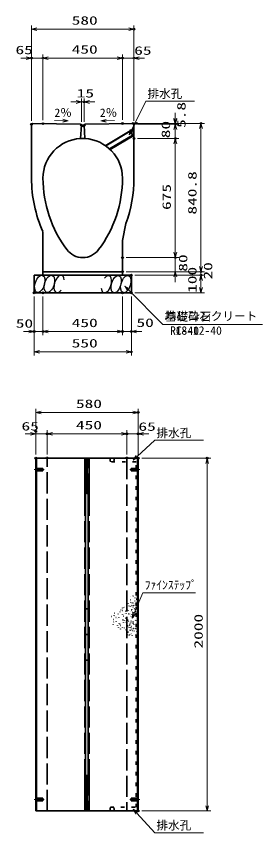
# Model space of a CAD drawing. Units: millimetres on the paper. Extents: x 15 to 1219, y 6 to 859.
# Drawn here: x 926.9 to 996.6, y 397.1 to 628.4 of the extents above; entities that cross this region are included whole.
import ezdxf
from ezdxf.enums import TextEntityAlignment as Align

# ---------------------------------------------------------------- set-up
doc = ezdxf.new("R2010")
doc.units = ezdxf.units.MM
doc.header["$PDMODE"] = 32
doc.header["$PDSIZE"] = 0.5
for name, pattern in [('DASHED', [7.5, 6, -1.5]), ('USER1', [18.5, 12, -1.5, 3.5, -1.5]), ('USER3', [3, 1, -2])]:
    doc.linetypes.add(name, pattern=pattern)
for name, color, linetype, lineweight in [('D-BMK（構造物基準線）', 2, 'USER1', 18), ('D-STR-DIM（寸法）', 7, 'Continuous', 13), ('D-STR-HTXT(均しCON-旗)', 7, 'Continuous', 13), ('D-STR-HTXT(基礎砕石-旗)', 7, 'Continuous', 13), ('D-STR-HTXT（WS-旗）', 7, 'Continuous', 13), ('D-STR-HTXT（旗上げ）', 7, 'Continuous', 13), ('D-STR-STRF(グリ)', 7, 'Continuous', 25), ('D-STR（構造物WS）', 1, 'Continuous', 35), ('D-STR（構造物）', 1, 'Continuous', 35)]:
    doc.layers.add(name, color=color, linetype=linetype, lineweight=lineweight)
doc.layers.add('Defpoints_10', color=151, linetype='Continuous')
doc.styles.add('ＭＳ ゴシック', font='')
doc.styles.get('ＭＳ ゴシック').set_extended_font_data('MS Gothic')

# ---------------------------------------------------------------- blocks, each defined once
blk = doc.blocks.new('_Open30')
at = {"color": 7, "linetype": 'Continuous', "lineweight": 13}
for p, q in [((-1, 0.2679), (0, 0)), ((0, 0), (-1, -0.2679)), ((0, 0), (-1, 0))]:
    blk.add_line(p, q, dxfattribs=at)

msp = doc.modelspace()

# ---------------------------------------------------------------- linework, layer by layer
at = {"layer": 'D-BMK（構造物基準線）'}
for p, q in [((931.894, 499.958), (934.744, 499.958)), ((961.818, 499.958), (958.969, 499.958)), ((931.894, 406.458), (934.744, 406.458)), ((961.818, 406.458), (958.969, 406.458))]:
    msp.add_line(p, q, dxfattribs=at)
at = {"layer": 'D-STR-DIM（寸法）'}
for p, q in [((931.157, 617.574), (931.157, 625.783)), ((932.657, 624.783), (958.657, 624.783)), ((960.157, 617.574), (960.157, 625.783)), ((929.657, 616.574), (928.157, 616.574)), ((931.157, 598.838), (931.157, 617.574)), ((931.157, 616.574), (934.407, 616.574)), ((934.407, 599.027), (934.407, 617.574)), ((934.407, 599.027), (934.407, 617.574)), ((935.907, 616.574), (937.407, 616.574)), ((935.907, 616.574), (955.407, 616.574)), ((955.407, 616.574), (953.907, 616.574)), ((956.907, 599.037), (956.907, 617.574)), ((956.907, 599.037), (956.907, 617.574)), ((956.907, 616.574), (960.157, 616.574)), ((960.157, 598.814), (960.157, 617.574)), ((961.657, 616.574), (963.157, 616.574)), ((943.765, 604.154), (942.265, 604.154)), ((945.265, 598.56), (945.265, 605.154)), ((945.265, 604.154), (946.056, 604.154)), ((946.056, 598.544), (946.056, 605.154)), ((947.556, 604.154), (949.056, 604.154)), ((971.85, 599.587), (971.85, 601.087)), ((971.85, 599.314), (971.85, 600.814)), ((937.643, 598.875), (940.004, 598.828)), ((954.633, 598.858), (952.272, 598.81)), ((960.908, 598.087), (972.85, 598.087)), ((961.157, 597.814), (972.85, 597.814)), ((961.157, 597.814), (972.85, 597.814)), ((961.908, 598.087), (980.11, 598.087)), ((971.85, 598.087), (971.85, 597.814)), ((971.85, 593.797), (971.85, 597.814)), ((971.85, 596.314), (971.85, 594.814)), ((979.11, 557.552), (979.11, 596.587)), ((961.157, 593.797), (972.85, 593.797)), ((961.157, 593.797), (972.85, 593.797)), ((971.85, 561.552), (971.85, 592.297)), ((971.85, 592.297), (971.85, 590.797)), ((971.85, 561.552), (971.85, 563.052)), ((957.907, 560.052), (972.85, 560.052)), ((957.907, 560.052), (972.85, 560.052)), ((971.85, 556.052), (971.85, 560.052)), ((979.11, 557.552), (979.11, 559.052)), ((957.907, 556.052), (980.11, 556.052)), ((957.907, 556.052), (972.85, 556.052)), ((957.907, 556.052), (980.11, 556.052)), ((979.11, 555.052), (979.11, 556.052)), ((960.407, 555.052), (980.11, 555.052)), ((960.407, 555.052), (980.11, 555.052)), ((971.85, 554.552), (971.85, 553.052)), ((979.11, 551.552), (979.11, 553.552)), ((979.11, 553.552), (979.11, 552.052)), ((931.907, 549.052), (931.907, 538.085)), ((934.407, 549.052), (934.407, 538.085)), ((934.407, 549.052), (934.407, 538.085)), ((956.907, 549.052), (956.907, 538.085)), ((956.907, 549.052), (956.907, 538.085)), ((959.407, 549.052), (959.407, 538.085)), ((960.407, 550.052), (980.11, 550.052)), ((930.407, 539.085), (928.907, 539.085)), ((931.907, 539.085), (934.407, 539.085)), ((935.907, 539.085), (937.407, 539.085)), ((935.907, 539.085), (955.407, 539.085)), ((955.407, 539.085), (953.907, 539.085)), ((956.907, 539.085), (959.407, 539.085)), ((960.907, 539.085), (962.407, 539.085)), ((931.907, 538.085), (931.907, 532.311)), ((959.407, 538.085), (959.407, 532.311)), ((933.407, 533.311), (957.907, 533.311)), ((932.356, 511.785), (932.356, 517.155)), ((933.856, 516.155), (959.856, 516.155)), ((961.356, 511.135), (961.356, 517.155)), ((930.856, 510.105), (929.356, 510.105)), ((932.356, 504.208), (932.356, 511.105)), ((932.356, 510.105), (935.606, 510.105)), ((935.606, 504.26), (935.606, 511.105)), ((935.606, 504.26), (935.606, 511.105)), ((937.106, 510.105), (938.606, 510.105)), ((937.106, 510.105), (956.606, 510.105)), ((956.606, 510.105), (955.106, 510.105)), ((958.106, 504.275), (958.106, 511.105)), ((958.106, 504.245), (958.106, 511.105)), ((958.106, 510.105), (961.356, 510.105)), ((961.356, 504.178), (961.356, 511.105)), ((962.856, 510.105), (964.356, 510.105)), ((962.356, 503.208), (981.86, 503.208)), ((980.86, 404.708), (980.86, 501.708)), ((962.356, 403.208), (981.86, 403.208))]:
    msp.add_line(p, q, dxfattribs=at)
at = {"layer": 'D-STR-HTXT(均しCON-旗)'}
msp.add_lwpolyline([(996.555, 541.104), (968.348, 541.104), (958.625, 550.921)], dxfattribs=at)
at = {"layer": 'D-STR-HTXT(基礎砕石-旗)'}
msp.add_lwpolyline([(982.451, 541.079), (968.348, 541.079), (958.625, 550.896)], dxfattribs=at)
at = {"layer": 'D-STR-HTXT（WS-旗）'}
for points in [[(977.285, 604.397), (963.496, 604.397), (959.456, 596.186)], [(979.81, 508.254), (966.022, 508.254), (961.064, 503.665)], [(979.81, 397.059), (966.022, 397.059), (960.974, 402.592)]]:
    msp.add_lwpolyline(points, dxfattribs=at)
at = {"layer": 'D-STR-HTXT（旗上げ）'}
msp.add_lwpolyline([(977.529, 464.996), (962.699, 464.996), (960.2, 459.245)], dxfattribs=at)
at = {"layer": 'D-STR-STRF(グリ)'}
for centre, major_axis in [((933.502, 552.575), (0.79, 2.421)), ((936.223, 552.575), (0.79, 2.421)), ((955.112, 552.494), (-0.771, -2.427)), ((957.833, 552.516), (-0.771, -2.427))]:
    msp.add_ellipse(centre, major_axis=major_axis, ratio=0.5139, dxfattribs=at)
for centre, major_axis in [((938.964, 552.575), (0.79, 2.421)), ((952.371, 552.473), (-0.771, -2.427))]:
    msp.add_ellipse(centre, major_axis=major_axis, ratio=0.5139, start_param=5.3575563, end_param=10.3750652, dxfattribs=at)
at = {"layer": 'D-STR（構造物WS）'}
for p, q in [((951.973, 591.731), (960, 596.547)), ((952.188, 591.685), (959.582, 596.122)), ((953.224, 590.849), (960.082, 594.964)), ((960.082, 594.673), (953.415, 590.672)), ((959.582, 596.164), (960.082, 596.464)), ((959.582, 594.964), (959.582, 596.164)), ((960.082, 594.964), (959.582, 594.964)), ((960.082, 594.664), (959.779, 594.489)), ((959.835, 596.712), (960.082, 596.464)), ((960.082, 596.464), (960.082, 594.664))]:
    msp.add_line(p, q, dxfattribs=at)
at = {"layer": 'D-STR（構造物WS）', "linetype": 'USER3'}
for p, q in [((953.473, 502.158), (953.335, 503.208)), ((960.781, 502.158), (953.473, 502.158)), ((954.606, 503.208), (954.477, 502.158)), ((960.781, 404.258), (960.781, 502.158)), ((953.473, 404.258), (953.335, 403.208)), ((953.473, 404.258), (960.781, 404.258)), ((954.606, 403.208), (954.477, 404.258))]:
    msp.add_line(p, q, dxfattribs=at)
at = {"layer": 'D-STR（構造物）'}
for p, q in [((931.157, 597.838), (931.411, 598.087)), ((931.157, 597.838), (931.157, 582.548)), ((931.411, 598.087), (945.033, 597.814)), ((945.032, 593.779), (945.26, 597.56)), ((945.265, 597.56), (945.033, 597.814)), ((945.51, 597.31), (945.655, 597.31)), ((945.8, 597.31), (945.655, 597.31)), ((946.05, 597.56), (946.282, 597.814)), ((946.05, 597.56), (946.282, 593.779)), ((946.282, 597.814), (959.908, 598.087)), ((960.157, 597.842), (959.908, 598.087)), ((960.157, 597.842), (960.157, 582.552)), ((957.854, 569.702), (956.907, 564.888)), ((934.407, 555.052), (934.407, 567.388)), ((956.907, 555.052), (956.907, 564.888)), ((934.407, 556.052), (956.907, 556.052)), ((931.907, 555.052), (959.407, 555.052)), ((931.907, 550.052), (931.907, 555.052)), ((959.407, 550.052), (959.407, 555.052)), ((931.907, 550.052), (959.407, 550.052)), ((932.356, 403.208), (932.356, 503.208)), ((932.356, 503.208), (961.356, 503.208)), ((932.606, 503.208), (932.606, 403.208)), ((946.231, 492.859), (946.231, 503.208)), ((946.231, 492.859), (946.231, 503.208)), ((946.731, 503.208), (946.856, 493.234)), ((946.981, 503.208), (946.856, 493.234)), ((947.481, 492.859), (947.481, 503.208)), ((961.106, 503.208), (961.106, 403.208)), ((961.356, 503.208), (961.356, 403.208)), ((946.481, 492.859), (946.481, 413.556)), ((947.231, 492.859), (947.231, 413.556)), ((959.124, 463.085), (959.178, 463.032)), ((959.178, 463.032), (959.231, 463.085)), ((959.239, 463.94), (959.311, 463.92)), ((959.864, 464.115), (959.922, 464.163)), ((959.922, 464.163), (959.97, 464.106)), ((960.404, 462.749), (960.423, 462.676)), ((960.44, 463.609), (960.515, 463.609)), ((960.787, 463.224), (960.84, 463.277)), ((960.84, 463.277), (960.893, 463.224)), ((947.481, 460.467), (946.231, 460.467)), ((956.925, 460.694), (956.872, 460.747)), ((956.925, 460.694), (956.978, 460.747)), ((957.341, 460.871), (957.304, 460.936)), ((958.306, 460.491), (958.249, 460.443)), ((958.47, 461.949), (958.464, 462.023)), ((958.759, 461.351), (958.688, 461.376)), ((959.218, 462.362), (959.153, 462.325)), ((959.171, 461.235), (959.203, 461.167)), ((959.388, 461.539), (959.326, 461.496)), ((959.388, 461.539), (959.431, 461.478)), ((959.605, 462.213), (959.531, 462.226)), ((959.822, 461.363), (959.883, 461.406)), ((959.93, 460.936), (959.856, 460.942)), ((959.883, 461.406), (959.926, 461.344)), ((959.944, 462.141), (959.969, 462.212)), ((960.152, 461.466), (960.22, 461.497)), ((960.274, 460.519), (960.226, 460.577)), ((960.385, 460.462), (960.324, 460.419)), ((960.423, 462.676), (960.351, 462.657)), ((960.428, 460.4), (960.385, 460.462)), ((960.54, 461.839), (960.553, 461.913)), ((960.553, 461.913), (960.627, 461.9)), ((960.677, 460.409), (960.603, 460.422)), ((960.664, 460.335), (960.677, 460.409)), ((960.668, 460.787), (960.705, 460.852)), ((960.705, 460.852), (960.77, 460.815)), ((960.735, 462.039), (960.797, 462.082)), ((960.797, 462.082), (960.84, 462.021)), ((953.86, 458.367), (953.84, 458.295)), ((954.543, 458.591), (954.485, 458.543)), ((954.591, 458.533), (954.543, 458.591)), ((954.7, 459.28), (954.625, 459.287)), ((955.665, 458.99), (955.671, 459.064)), ((956.143, 459.604), (956.218, 459.611)), ((956.453, 460.111), (956.472, 460.184)), ((956.9, 459.987), (956.965, 460.025)), ((956.919, 458.897), (956.951, 458.829)), ((957.194, 458.4), (957.251, 458.448)), ((957.251, 458.448), (957.299, 458.391)), ((957.408, 459.138), (957.334, 459.144)), ((957.717, 459.874), (957.691, 459.803)), ((957.968, 459.16), (957.9, 459.128)), ((957.968, 459.16), (957.936, 459.228)), ((958.491, 460.156), (958.553, 460.113)), ((958.553, 460.113), (958.51, 460.051)), ((958.655, 459.054), (958.607, 459.111)), ((958.908, 459.015), (958.843, 458.977)), ((958.87, 459.08), (958.908, 459.015)), ((959.134, 459.755), (959.209, 459.749)), ((959.348, 458.408), (959.311, 458.343)), ((959.499, 460.126), (959.574, 460.126)), ((959.518, 460.297), (959.505, 460.371)), ((959.512, 458.789), (959.584, 458.808)), ((959.584, 458.808), (959.565, 458.88)), ((959.742, 459.604), (959.67, 459.585)), ((959.905, 459.567), (959.966, 459.524)), ((959.966, 459.524), (959.923, 459.463)), ((960.026, 458.241), (959.964, 458.198)), ((960.026, 458.241), (960.069, 458.18)), ((960.586, 459.612), (960.66, 459.625)), ((960.716, 458.557), (960.642, 458.544)), ((960.66, 459.625), (960.673, 459.551)), ((960.729, 458.483), (960.716, 458.557)), ((960.958, 458.386), (960.896, 458.429)), ((960.915, 458.325), (960.958, 458.386)), ((954.277, 456.135), (954.257, 456.063)), ((954.312, 457.491), (954.387, 457.491)), ((954.416, 456.774), (954.359, 456.725)), ((955.136, 458.036), (955.061, 458.036)), ((955.081, 456.785), (955.146, 456.823)), ((955.146, 456.823), (955.108, 456.888)), ((955.514, 457.652), (955.461, 457.705)), ((955.522, 455.825), (955.496, 455.755)), ((955.883, 457.953), (955.915, 458.021)), ((955.976, 456.29), (955.956, 456.362)), ((956.16, 456.202), (956.095, 456.165)), ((956.16, 456.202), (956.197, 456.137)), ((956.284, 455.733), (956.337, 455.786)), ((957.021, 457.348), (957.021, 457.273)), ((957.096, 457.348), (957.021, 457.348)), ((957.157, 456.578), (957.227, 456.552)), ((957.489, 457.221), (957.469, 457.294)), ((957.769, 457.894), (957.844, 457.894)), ((957.871, 456.829), (957.803, 456.797)), ((957.844, 457.894), (957.844, 457.819)), ((957.903, 456.761), (957.871, 456.829)), ((958.17, 457.562), (958.117, 457.509)), ((958.202, 455.812), (958.134, 455.78)), ((958.233, 455.744), (958.202, 455.812)), ((958.449, 457.327), (958.391, 457.279)), ((958.449, 457.327), (958.497, 457.269)), ((958.634, 456.991), (958.695, 456.948)), ((958.695, 456.948), (958.652, 456.887)), ((958.974, 455.912), (958.902, 455.893)), ((959.029, 456.361), (958.954, 456.361)), ((958.955, 455.985), (958.974, 455.912)), ((959.351, 456.584), (959.277, 456.59)), ((959.339, 456.998), (959.396, 457.047)), ((959.396, 457.047), (959.348, 457.104)), ((959.771, 458.052), (959.758, 457.978)), ((959.885, 456.44), (959.813, 456.42)), ((959.905, 456.813), (959.833, 456.833)), ((959.904, 456.367), (959.885, 456.44)), ((959.886, 456.741), (959.905, 456.813)), ((960.071, 456.082), (960.129, 456.13)), ((960.129, 456.13), (960.08, 456.188)), ((960.466, 457.254), (960.528, 457.297)), ((960.528, 457.297), (960.571, 457.236)), ((960.819, 457.245), (960.806, 457.171)), ((960.825, 456.048), (960.818, 455.973)), ((955.741, 455.179), (955.772, 455.111)), ((956.264, 454.755), (956.321, 454.803)), ((956.321, 454.803), (956.369, 454.745)), ((956.9, 455.241), (956.919, 455.314)), ((957.42, 455.079), (957.427, 455.005)), ((957.946, 454.707), (957.946, 454.632)), ((958.062, 454.415), (958.009, 454.362)), ((958.491, 453.884), (958.416, 453.884)), ((958.48, 455.71), (958.454, 455.639)), ((958.491, 453.959), (958.491, 453.884)), ((958.822, 455.16), (958.749, 455.179)), ((958.802, 455.087), (958.822, 455.16)), ((959.045, 454.477), (958.988, 454.429)), ((959.045, 454.477), (958.997, 454.534)), ((959.135, 454.402), (959.135, 454.477)), ((959.243, 455.212), (959.19, 455.265)), ((959.19, 455.159), (959.243, 455.212)), ((959.559, 454.758), (959.491, 454.79)), ((959.499, 455.537), (959.574, 455.537)), ((959.667, 454.401), (959.741, 454.394)), ((959.741, 454.394), (959.735, 454.32)), ((960.011, 454.929), (959.939, 454.949)), ((960.011, 454.929), (959.992, 454.857)), ((960.235, 454.246), (960.177, 454.198)), ((960.187, 454.304), (960.235, 454.246)), ((960.596, 454.927), (960.602, 455.002)), ((960.792, 454.774), (960.744, 454.832)), ((960.924, 454.089), (960.931, 454.164)), ((946.481, 453.208), (947.231, 453.208)), ((958.476, 453.105), (958.444, 453.037)), ((958.84, 453.121), (958.787, 453.174)), ((958.787, 453.068), (958.84, 453.121)), ((959.296, 453.381), (959.349, 453.328)), ((959.597, 452.906), (959.665, 452.874)), ((959.665, 452.874), (959.633, 452.806)), ((960.702, 453.043), (960.708, 453.118)), ((960.841, 452.842), (960.898, 452.89)), ((960.898, 452.89), (960.85, 452.948)), ((946.231, 445.949), (947.481, 445.949)), ((946.231, 413.556), (946.231, 403.208)), ((946.731, 403.208), (946.856, 413.181)), ((946.731, 403.208), (946.856, 413.181)), ((946.981, 403.208), (946.856, 413.181)), ((946.981, 403.208), (946.856, 413.181)), ((947.481, 413.556), (947.481, 403.208)), ((961.356, 403.208), (932.356, 403.208))]:
    msp.add_line(p, q, dxfattribs=at)
at = {"layer": 'D-STR（構造物）', "linetype": 'DASHED'}
for p, q in [((935.606, 403.208), (935.606, 503.208)), ((946.481, 492.859), (946.481, 503.208)), ((947.231, 492.859), (947.231, 503.208)), ((958.106, 503.208), (958.106, 403.208)), ((932.356, 500.308), (934.356, 500.308)), ((934.356, 499.608), (934.356, 500.308)), ((959.356, 499.608), (959.356, 500.308)), ((961.356, 500.308), (959.356, 500.308)), ((932.356, 499.608), (934.356, 499.608)), ((961.356, 499.608), (959.356, 499.608)), ((946.231, 492.859), (946.231, 413.556)), ((947.481, 492.859), (947.481, 413.556)), ((946.481, 413.556), (946.481, 403.208)), ((947.231, 413.556), (947.231, 403.208)), ((932.356, 406.808), (934.356, 406.808)), ((932.356, 406.108), (934.356, 406.108)), ((934.356, 406.808), (934.356, 406.108)), ((961.356, 406.808), (959.356, 406.808)), ((959.356, 406.808), (959.356, 406.108)), ((961.356, 406.108), (959.356, 406.108))]:
    msp.add_line(p, q, dxfattribs=at)
at = {"layer": 'D-STR（構造物）'}
for centre, radius, start, end in [((945.51, 597.56), 0.25, 180, 270), ((945.8, 597.56), 0.25, 270, 0), ((945.657, 582.552), 11.25, 93.18614, 180), ((945.665, 582.555), 11.242, 359.98424, 86.853), ((968.157, 582.552), 37, 180, 204.19412), ((968.157, 582.552), 33.75, 180, 216.86989), ((923.157, 582.552), 33.75, 323.13011, 0), ((923.157, 582.552), 37, 339.67799, 0), ((945.657, 565.677), 5.625, 216.8699, 323.13013), ((946.856, 492.859), 0.375, 0, 180), ((946.856, 413.556), 0.375, 180, 0)]:
    msp.add_arc(centre, radius, start, end, dxfattribs=at)
at = {"layer": 'D-STR（構造物）', "linetype": 'DASHED'}
for centre, radius, start, end in [((945.665, 582.555), 11.242, 86.853, 93.22661), ((946.856, 492.859), 0.625, 0, 180), ((946.856, 413.556), 0.625, 180, 0)]:
    msp.add_arc(centre, radius, start, end, dxfattribs=at)
at = {"layer": 'Defpoints_10'}
for p in [(960.157, 624.783), (931.157, 616.574), (934.407, 616.574), (956.907, 616.574), (960.157, 616.574), (960.157, 616.574), (946.056, 604.154), (931.157, 597.838), (934.407, 598.027), (934.407, 598.027), (945.265, 597.56), (946.056, 597.544), (956.907, 598.037), (956.907, 598.037), (959.908, 598.087), (960.157, 597.814), (960.157, 597.814), (960.157, 597.814), (960.908, 598.087), (971.85, 597.814), (971.85, 597.814), (979.11, 598.087), (960.157, 593.797), (960.157, 593.797), (971.85, 593.797), (956.907, 560.052), (956.907, 560.052), (971.85, 560.052), (956.907, 556.052), (956.907, 556.052), (956.907, 556.052), (959.407, 555.052), (959.407, 555.052), (979.11, 556.052), (979.11, 555.052), (931.907, 550.052), (934.407, 550.052), (934.407, 550.052), (956.907, 550.052), (956.907, 550.052), (959.407, 550.052), (959.407, 550.052), (931.907, 539.085), (934.407, 539.085), (956.907, 539.085), (959.407, 539.085), (959.407, 539.085), (959.407, 533.311), (961.356, 516.155), (932.356, 510.785), (935.606, 510.105), (958.106, 510.105), (961.356, 510.135), (961.356, 510.105), (932.356, 503.208), (935.606, 503.26), (935.606, 503.26), (958.106, 503.275), (958.106, 503.245), (961.356, 503.208), (961.356, 503.178), (980.86, 503.208), (961.356, 403.208)]:
    msp.add_point(p, dxfattribs=at)

# ---------------------------------------------------------------- block references
at = {"layer": 'D-STR-DIM（寸法）', "xscale": 1.5, "yscale": 1.5}
for p, rotation in [((931.157, 624.783), 180), ((934.407, 616.574), 180), ((934.407, 616.574), 180), ((960.157, 616.574), 180), ((946.056, 604.154), 180), ((941.504, 598.798), 358.85424), ((971.85, 598.087), 270), ((971.85, 597.814), 270), ((950.772, 598.78), 181.14576), ((971.85, 597.814), 90), ((979.11, 598.087), 90), ((971.85, 593.797), 90), ((971.85, 593.797), 90), ((971.85, 560.052), 270), ((971.85, 560.052), 270), ((971.85, 556.052), 90), ((979.11, 556.052), 270), ((979.11, 556.052), 270), ((979.11, 555.052), 90), ((979.11, 555.052), 90), ((979.11, 550.052), 270), ((934.407, 539.085), 180), ((934.407, 539.085), 180), ((959.407, 539.085), 180), ((931.907, 533.311), 180), ((932.356, 516.155), 180), ((935.606, 510.105), 180), ((935.606, 510.105), 180), ((961.356, 510.105), 180), ((980.86, 503.208), 90), ((980.86, 403.208), 270)]:
    msp.add_blockref('_Open30', p, dxfattribs=dict(at, rotation=rotation))
for p in [(960.157, 624.783), (931.157, 616.574), (956.907, 616.574), (956.907, 616.574), (945.265, 604.154), (931.907, 539.085), (956.907, 539.085), (956.907, 539.085), (959.407, 533.311), (961.356, 516.155), (932.356, 510.105), (958.106, 510.105), (958.106, 510.105)]:
    msp.add_blockref('_Open30', p, dxfattribs=at)
at = {"layer": 'D-STR-HTXT(均しCON-旗)', "xscale": 1.5, "yscale": 1.5, "rotation": 134.72505}
msp.add_blockref('_Open30', (957.569, 551.987), dxfattribs=at)
at = {"layer": 'D-STR-HTXT(基礎砕石-旗)', "xscale": 1.5, "yscale": 1.5, "rotation": 134.72505}
msp.add_blockref('_Open30', (957.569, 551.961), dxfattribs=at)
at = {"layer": 'D-STR-HTXT（WS-旗）', "xscale": 1.5, "yscale": 1.5}
for p, rotation in [((958.793, 594.84), 243.798), ((959.963, 502.646), 222.78711), ((959.963, 403.7), 132.37661)]:
    msp.add_blockref('_Open30', p, dxfattribs=dict(at, rotation=rotation))
at = {"layer": 'D-STR-HTXT（旗上げ）', "xscale": 1.5, "yscale": 1.5, "rotation": 246.50838}
msp.add_blockref('_Open30', (959.602, 457.869), dxfattribs=at)

# ---------------------------------------------------------------- texts
at = {"layer": 'D-STR-DIM（寸法）', "style": 'ＭＳ ゴシック', "width": 1.5}
for s, p in [('580', (942.532, 625.32)), ('65', (926.638, 616.968)), ('450', (942.532, 617.112)), ('65', (960.222, 616.797)), ('15', (943.948, 604.691)), ('50', (926.71, 539.452)), ('450', (942.532, 539.622)), ('50', (960.859, 539.66)), ('550', (942.532, 533.849)), ('580', (943.731, 516.692)), ('450', (943.731, 510.642)), ('65', (928.337, 510.323)), ('65', (961.421, 510.228))]:
    msp.add_text(s, height=2.405, dxfattribs=at).set_placement(p, align=Align.BOTTOM_LEFT)
for s, p in [('5.8', (975.463, 596.795)), ('80', (971.084, 593.873)), ('840.8', (978.573, 572.236)), ('675', (971.312, 573.545)), ('80', (975.958, 556.049)), ('20', (983.024, 553.833)), ('100', (978.573, 550.052)), ('2000', (980.323, 449.25))]:
    msp.add_text(s, height=2.405, rotation=90, dxfattribs=at).set_placement(p, align=Align.BOTTOM_LEFT)
at = {"layer": 'D-STR-DIM（寸法）', "style": 'ＭＳ ゴシック'}
for rotation, p in [(0.01, (937.65, 599.173)), (359.99, (950.489, 599.17))]:
    msp.add_text('2％', height=2.405, rotation=rotation, dxfattribs=at).set_placement(p, align=Align.BOTTOM_LEFT)
at = {"layer": 'D-STR-HTXT(均しCON-旗)', "style": 'ＭＳ ゴシック'}
for s, p in [('均しコンクリート', (968.794, 541.515)), ('18-12-40', (971.929, 537.454))]:
    msp.add_text(s, height=2.405, dxfattribs=at).set_placement(p, align=Align.BOTTOM_LEFT)
at = {"layer": 'D-STR-HTXT(基礎砕石-旗)', "style": 'ＭＳ ゴシック'}
for s, p in [('基礎砕石', (968.883, 541.413)), ('RC-40', (970.371, 537.428))]:
    msp.add_text(s, height=2.405, dxfattribs=at).set_placement(p, align=Align.BOTTOM_LEFT)
at = {"layer": 'D-STR-HTXT（WS-旗）', "style": 'ＭＳ ゴシック'}
for p in [(963.977, 604.549), (966.503, 508.406), (966.503, 397.211)]:
    msp.add_text('排水孔', height=2.405, dxfattribs=at).set_placement(p, align=Align.BOTTOM_LEFT)
at = {"layer": 'D-STR-HTXT（旗上げ）', "style": 'ＭＳ ゴシック'}
msp.add_text('ﾌｧｲﾝｽﾃｯﾌﾟ', height=2.405, dxfattribs=at).set_placement((963.179, 465.32), align=Align.BOTTOM_LEFT)

doc.saveas('drawing.dxf')
